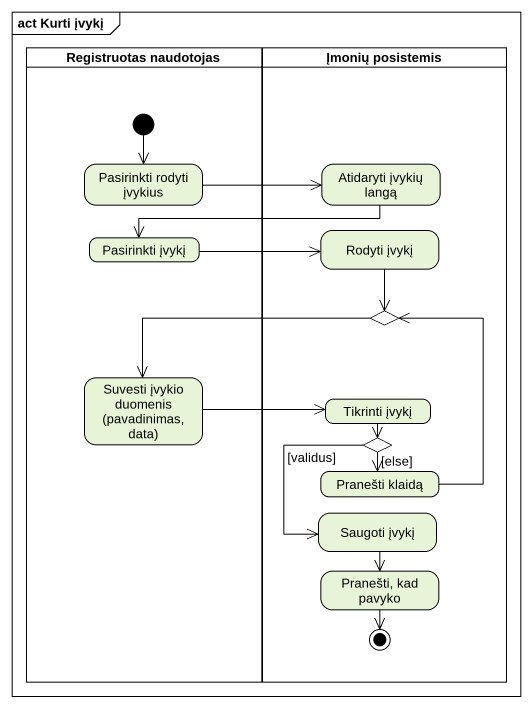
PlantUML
@startuml
mainframe act Kurti įvykį
hide empty description
state "Registruotas naudotojas" as Registruotas_naudotojas <<partition>> {
  state "Pasirinkti rodyti įvykius" as Pasirinkti_rodyti_įvykius
  state "Pasirinkti įvykį" as Pasirinkti_įvykį
  state "Suvesti įvykio duomenis (pavadinimas, data)" as Suvesti_įvykio_duomenis
  [*] --> Pasirinkti_rodyti_įvykius
}
state "Įmonių posistemis" as Įmonių_posistemis <<partition>> {
  state "Atidaryti įvykių langą" as Atidaryti_įvykių_langą
  state "Rodyti įvykį" as Rodyti_įvykį
  state choice1 <<choice>>
  state "Tikrinti įvykį" as Tikrinti_įvykį
  state choice2 <<choice>>
  state "Pranešti klaidą" as Pranešti_klaidą
  state "Saugoti įvykį" as Saugoti_įvykį
  state "Pranešti, kad pavyko" as Pranešti_kad_pavyko
  Pranešti_kad_pavyko --> [*]
}
Pasirinkti_rodyti_įvykius -right-> Atidaryti_įvykių_langą
Atidaryti_įvykių_langą -left-> Pasirinkti_įvykį
Pasirinkti_įvykį -right-> Rodyti_įvykį
Rodyti_įvykį --> choice1
choice1 -left-> Suvesti_įvykio_duomenis
Suvesti_įvykio_duomenis -right-> Tikrinti_įvykį
Tikrinti_įvykį --> choice2
choice2 --> Pranešti_klaidą : [else]
choice2 --> Saugoti_įvykį : [validus]
Pranešti_klaidą -up-> choice1
Saugoti_įvykį --> Pranešti_kad_pavyko
@enduml
